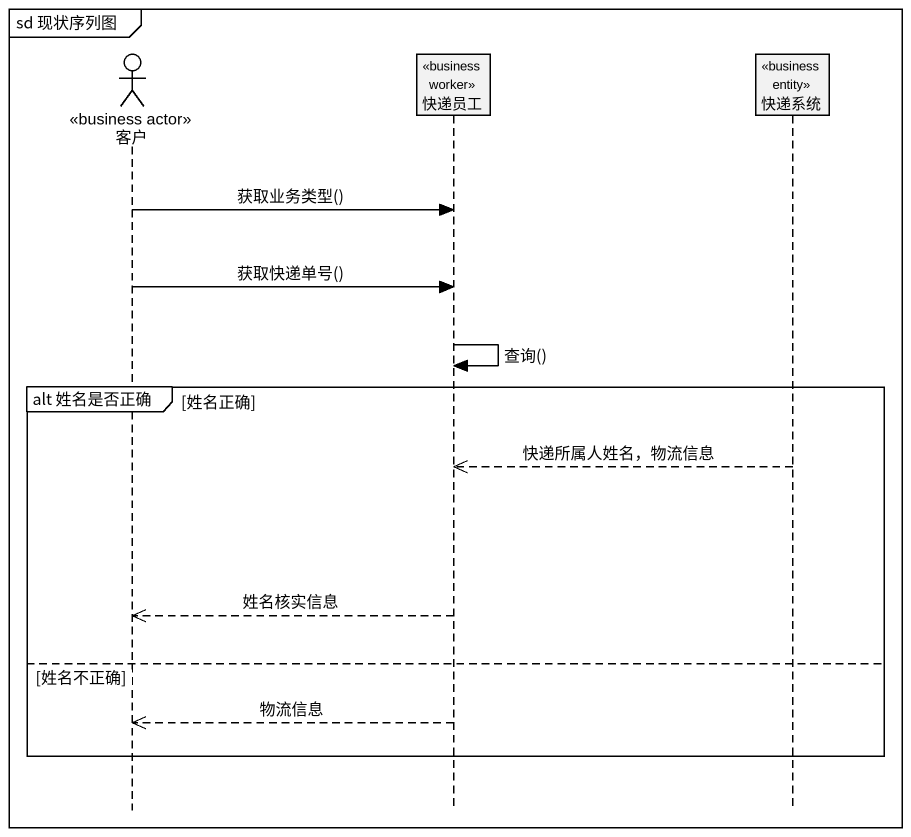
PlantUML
@startuml
mainframe sd 现状序列图
hide footbox
actor 客户 <<business actor>>
participant 快递员工 <<business worker>>
participant 快递系统 <<business entity>>

客户 -> 快递员工 : 获取业务类型()
客户 -> 快递员工 : 获取快递单号()
快递员工 -> 快递员工 : 查询()
group alt 姓名是否正确 [姓名正确]
  快递系统 -->> 快递员工 : 快递所属人姓名，物流信息
  快递员工 -->> 客户 : 姓名核实信息
else 姓名不正确
  快递员工 -->> 客户 : 物流信息
end
@enduml
